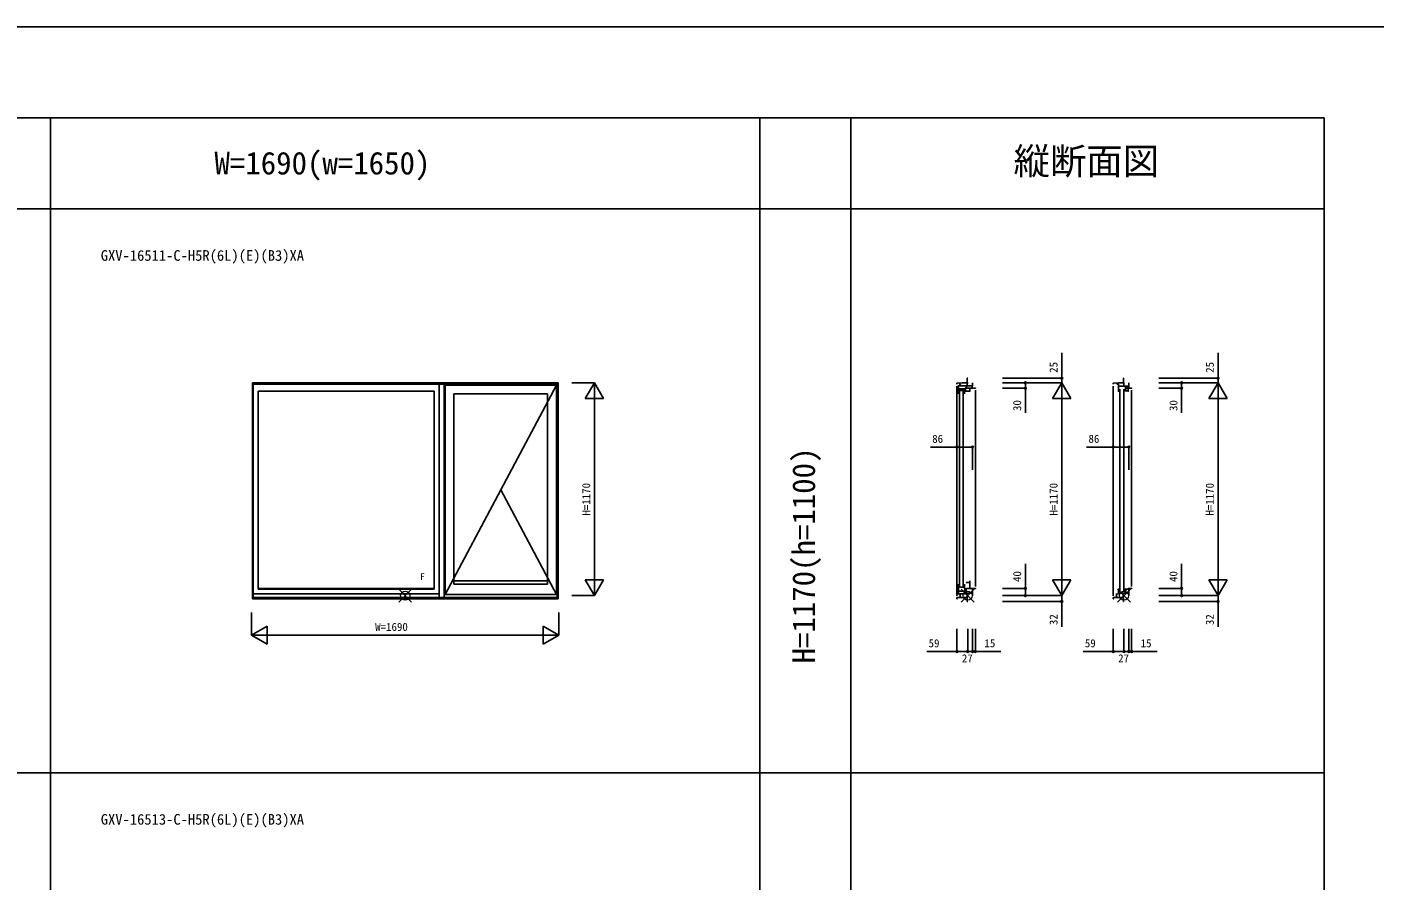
# Model space of a CAD drawing. Units: millimetres, scale not verified. Extents: x -13750 to 13750, y -10000 to 10000.
# Drawn here: x -5579 to 1825, y 5310 to 10000 of the extents above; entities that cross this region are included whole.
import ezdxf
from ezdxf.enums import TextEntityAlignment as Align

# ---------------------------------------------------------------- set-up
doc = ezdxf.new("R2010")
doc.units = ezdxf.units.MM
doc.header["$LTSCALE"] = 50
for name, color, linetype in [('0-0_0', 3, 'Continuous'), ('0-1_YKK_A1', 4, 'Continuous'), ('0-3_YKK_C1', 4, 'Continuous'), ('0-4_YKK_F1', 7, 'Continuous'), ('0-6_YKK_N1', 2, 'Continuous')]:
    doc.layers.add(name, color=color, linetype=linetype)
doc.layers.add('0-5_YKK_IN', color=1, linetype='Continuous', lineweight=18)
doc.styles.add('ＭＳ ゴシック', font='')
doc.styles.get('ＭＳ ゴシック').set_extended_font_data('MS Gothic')

msp = doc.modelspace()

# ---------------------------------------------------------------- linework, layer by layer
at = {"layer": '0-1_YKK_A1'}
for p, q in [((-4340, 8043.5), (-2660, 8043.5)), ((-4340, 8043.5), (-4340, 6856.5)), ((-4336, 8043.5), (-4336, 6856.5)), ((-4336, 8042), (-2664, 8042)), ((-4336, 8036), (-2664, 8036)), ((-3341, 7997.5), (-4309, 7997.5)), ((-4309, 7997.5), (-4309, 6909.5)), ((-3341, 7997.5), (-3341, 6909.5)), ((-3314, 6862.5), (-3314, 8036)), ((-3286, 6862.5), (-3286, 8036)), ((-2669, 8031), (-3281, 8031)), ((-3281, 6879.01), (-3281, 8031)), ((-2669, 8031), (-3281, 6879.01)), ((-2669, 6879.01), (-2669, 8031)), ((-2664, 8043.5), (-2664, 6856.5)), ((-2660, 8043.5), (-2660, 6856.5)), ((-3233, 7983), (-2717, 7983)), ((-3233, 7983), (-3233, 6937)), ((-2717, 7983), (-2717, 6937)), ((-2669, 6879.01), (-2975, 7455)), ((-4309, 6913.5), (-3341, 6913.5)), ((-4309, 6909.5), (-3341, 6909.5)), ((-3233, 6954), (-2717, 6954)), ((-3233, 6937), (-2717, 6937)), ((-2660, 6856.5), (-4340, 6856.5)), ((-3314, 6883.5), (-4336, 6883.5)), ((-2664, 6862.5), (-4336, 6862.5)), ((-3281, 6879.01), (-2669, 6879.01))]:
    msp.add_line(p, q, dxfattribs=at)
at = {"layer": '0-3_YKK_C1'}
for p, q in [((-467.42, 8026), (-467.42, 6872.51)), ((-458.92, 8031), (-458.92, 7983)), ((-458.92, 8000.5), (-423.92, 8000.5)), ((-451.92, 8042.81), (-451.92, 8031.5)), ((-420.62, 8027), (-420.62, 8024)), ((-394.92, 7997.5), (-419.92, 7997.5)), ((-414.42, 8013.5), (-414.42, 8027)), ((-408.42, 8055.85), (-410.42, 8055.85)), ((-396.72, 8013.5), (-396.72, 7997.5)), ((-383.92, 8013.5), (-383.92, 8027)), ((-366.42, 8003.5), (-366.42, 6923.51)), ((391.42, 8042), (391.42, 8036)), ((391.42, 8042), (391.42, 8036)), ((391.42, 8026), (391.42, 6872.51)), ((412.02, 8037.89), (412.02, 8039.11)), ((412.83, 8043.12), (412.83, 8041.17)), ((420.42, 8035.3), (415.21, 8035.3)), ((420.42, 8007), (424.42, 8007)), ((424.42, 8004.5), (424.42, 8007)), ((424.42, 7997.5), (424.42, 8000.5)), ((427.42, 6897.5), (427.42, 8009.5)), ((449.22, 8009.5), (449.22, 6897.5)), ((449.32, 8024.5), (449.32, 8043.5)), ((457.42, 8015), (460.92, 8015)), ((458.02, 8024.5), (458.02, 8018)), ((471.17, 8018.56), (458.92, 8008.27)), ((458.92, 8015), (458.92, 7999)), ((460.92, 8015), (460.92, 8019.87)), ((471.07, 8018.17), (470.82, 8017.73)), ((472.92, 8024.5), (472.92, 8017)), ((476.72, 8024.5), (476.72, 8013.5)), ((492.32, 8003.5), (492.32, 6923.5)), ((-454.32, 7995), (-454.32, 6925)), ((-432.52, 7995), (-432.52, 6925)), ((-458.92, 6937), (-458.92, 6879.01)), ((-458.92, 6919.5), (-426.42, 6919.5)), ((-423.92, 6899), (-458.92, 6899)), ((-426.42, 6913.5), (-426.42, 6937)), ((-417.42, 6913.5), (-417.42, 6886.51)), ((-416.92, 6946), (-396.92, 6946)), ((-396.92, 6954), (-396.92, 6913.5)), ((-381.42, 6913.5), (-381.42, 6873.51)), ((424.42, 6900), (420.42, 6900)), ((424.42, 6909.5), (424.42, 6906.5)), ((424.42, 6902.5), (424.42, 6900)), ((446.62, 6886.5), (446.62, 6861.5)), ((457.02, 6886.5), (477.42, 6886.5)), ((459.92, 6899.5), (459.92, 6909.5)), ((477.41, 6886.5), (477.41, 6873.51)), ((477.42, 6894.5), (477.42, 6909.5)), ((-408.42, 6858.16), (-410.42, 6858.16)), ((391.42, 6862.51), (391.42, 6862.5)), ((446.62, 6861.5), (448.42, 6861.5)), ((448.42, 6858.15), (450.42, 6858.15))]:
    msp.add_line(p, q, dxfattribs=at)
for points in [[(-406.42, 8043.5), (-438.79, 8043.5), (-467.42, 8042), (-467.42, 8036)], [(-458.92, 8011), (-423.92, 8011), (-423.92, 7996.5), (-426.42, 7996.5), (-426.42, 7983)], [(-381.42, 8043.5), (-381.42, 8027), (-451.92, 8027), (-451.92, 8029)], [(-451.92, 8033.6), (-448.52, 8033.6), (-448.52, 8027)], [(-366.42, 8016), (-366.42, 8013.5), (-419.92, 8013.5)], [(-416.12, 8016), (-419.92, 8016), (-419.92, 7997.5)], [(-408.42, 8068.5), (-410.42, 8068.5), (-410.42, 8027)], [(391.42, 8042), (420.04, 8043.5), (452.46, 8043.5)], [(420.42, 8024.5), (477.42, 8024.5), (477.42, 8043.5)], [(420.42, 8035.3), (420.42, 7997.5), (424.42, 7997.5)], [(448.42, 8043.5), (448.42, 8068.5), (450.42, 8068.5)], [(454.42, 8003), (454.42, 7999), (472.92, 7999), (472.92, 7996.56), (473.77, 7996.35), (474.42, 7999), (474.42, 8014.5), (472.72, 8014.5), (472.72, 8017)], [(459.02, 8017), (460.2, 8017), (460.64, 8017.76), (460.44, 8018.1)], [(462.42, 8020.5), (461.42, 8020.5), (459.69, 8018.34)], [(471.07, 8018.17), (471.25, 8018.85), (470.32, 8020.5)], [(472.92, 8017), (470.82, 8017), (470.82, 8017.72)], [(492.42, 8016), (492.42, 8013.5), (474.42, 8013.5)], [(476.72, 8020), (475.52, 8020), (475.52, 8024.5)], [(-451.92, 6881.01), (-451.92, 6883.01), (-420.62, 6883.01), (-420.62, 6886.51), (-381.42, 6886.51)], [(-426.42, 6913.5), (-423.92, 6913.5), (-423.92, 6899.01)], [(-417.42, 6913.5), (-366.42, 6913.5), (-366.42, 6911)], [(-408.42, 6841.51), (-410.42, 6841.51), (-410.42, 6861.51), (-411.32, 6861.51), (-411.32, 6886.51)], [(424.42, 6909.5), (420.42, 6909.5), (420.42, 6883.5), (417.02, 6883.5), (409.42, 6882.3), (409.42, 6863.01), (391.42, 6862.5), (391.42, 6856.5), (394.02, 6856.5)], [(420.42, 6886.5), (457.02, 6886.5), (457.02, 6899.5)], [(454.42, 6905.5), (454.42, 6909.5), (477.42, 6909.5)], [(459.92, 6899.5), (454.42, 6899.5), (454.42, 6902.5)], [(459.22, 6893.3), (459.22, 6889.3), (461.92, 6889.3), (461.92, 6886.5)], [(474.92, 6909.5), (474.92, 6913.5), (492.42, 6913.5), (492.42, 6911)], [(477.42, 6894.5), (476.42, 6894.5), (476.42, 6886.5)], [(-464.42, 6856.51), (-467.42, 6856.51), (-467.42, 6862.51), (-449.42, 6863.01), (-449.42, 6883.01)], [(-449.42, 6876.41), (-451.92, 6876.41), (-451.92, 6878.51)], [(-411.32, 6863.61), (-423.95, 6863.61), (-433.49, 6863.11), (-449.42, 6863.11)], [(409.42, 6863.1), (425.34, 6863.1), (434.88, 6863.6), (446.62, 6863.6)], [(448.42, 6861.5), (448.42, 6841.5), (450.42, 6841.5)]]:
    msp.add_lwpolyline(points, dxfattribs=at)
for centre, radius, start, end in [((414.02, 8039.11), 2, 136.78964, 180), ((414.02, 8037.89), 2, 180, 217.50186), ((415.21, 8038.8), 3.5, 217.50188, 270), ((411.83, 8041.17), 1, 316.78966, 0.43328), ((459.02, 8018), 1, 180.00001, 269.99999)]:
    msp.add_arc(centre, radius, start, end, dxfattribs=at)
at = {"layer": '0-4_YKK_F1'}
for p, q in [((-13750, 10000), (13750, 10000)), ((-13750, 9500), (1550, 9500)), ((-5450, -137.5), (-5450, 9500)), ((-1550, -137.5), (-1550, 9500)), ((-1050, -137.5), (-1050, 9500)), ((1550, -137.5), (1550, 9500)), ((-13750, 9000), (1550, 9000)), ((-13750, 5900), (1550, 5900))]:
    msp.add_line(p, q, dxfattribs=at)
at = {"layer": '0-5_YKK_IN'}
for p, q in [((-3535.36, 6908.86), (-3464.64, 6838.15)), ((-3535.36, 6838.15), (-3464.64, 6908.86)), ((-373.06, 6838.15), (-443.77, 6908.86)), ((-373.06, 6908.86), (-443.77, 6838.15)), ((415.06, 6908.86), (485.77, 6838.15)), ((415.06, 6838.15), (485.77, 6908.86))]:
    msp.add_line(p, q, dxfattribs=at)
for centre in [(-3500, 6873.5), (-408.41, 6873.5), (450.42, 6873.5)]:
    msp.add_circle(centre, 25, dxfattribs=at)
at = {"layer": '0-6_YKK_N1'}
for p, q in [((-2585, 8043.5), (-2460, 8043.5)), ((-2460, 8043.5), (-2510, 7956.9)), ((-2460, 6873.5), (-2460, 8043.5)), ((-2460, 8043.5), (-2410, 7956.9)), ((-216.42, 8068.5), (108.58, 8068.5)), ((-216.42, 8013.5), (-91.42, 8013.5)), ((108.58, 8043.5), (58.58, 7956.9)), ((108.58, 6873.5), (108.58, 8043.5)), ((108.58, 8043.5), (158.58, 7956.9)), ((642.42, 8068.5), (967.42, 8068.5)), ((642.42, 8013.5), (767.42, 8013.5)), ((967.42, 8043.5), (917.42, 7956.9)), ((967.42, 6873.5), (967.42, 8043.5)), ((967.42, 8043.5), (1017.42, 7956.9)), ((-2510, 7956.9), (-2410, 7956.9)), ((58.58, 7956.9), (158.58, 7956.9)), ((917.42, 7956.9), (1017.42, 7956.9)), ((-467.42, 7565.58), (-467.42, 7690.58)), ((-381.42, 7565.58), (-381.42, 7690.58)), ((391.42, 7565.58), (391.42, 7690.58)), ((477.42, 7565.58), (477.42, 7690.58)), ((-2460, 6873.5), (-2510, 6960.1)), ((-2410, 6960.1), (-2510, 6960.1)), ((-2460, 6873.5), (-2410, 6960.1)), ((108.58, 6873.5), (58.58, 6960.1)), ((158.58, 6960.1), (58.58, 6960.1)), ((108.58, 6873.5), (158.58, 6960.1)), ((967.42, 6873.5), (917.42, 6960.1)), ((1017.42, 6960.1), (917.42, 6960.1)), ((967.42, 6873.5), (1017.42, 6960.1)), ((-216.42, 6913.5), (-91.42, 6913.5)), ((642.42, 6913.5), (767.42, 6913.5)), ((-2585, 6873.5), (-2460, 6873.5)), ((-216.42, 6841.5), (108.58, 6841.5)), ((642.42, 6841.5), (967.42, 6841.5)), ((-4345, 6781.5), (-4345, 6656.5)), ((-2655, 6781.5), (-2655, 6656.5)), ((-4345, 6656.5), (-4258.4, 6706.5)), ((-4258.4, 6606.5), (-4258.4, 6706.5)), ((-2655, 6656.5), (-2741.6, 6706.5)), ((-2741.6, 6706.5), (-2741.6, 6606.5)), ((-467.42, 6691.51), (-467.42, 6566.51)), ((-408.42, 6691.51), (-408.42, 6566.51)), ((391.42, 6691.5), (391.42, 6566.5)), ((450.42, 6691.5), (450.42, 6566.5)), ((-4345, 6656.5), (-2655, 6656.5)), ((-4345, 6656.5), (-4258.4, 6606.5)), ((-2655, 6656.5), (-2741.6, 6606.5)), ((-381.42, 6566.51), (-366.42, 6566.51)), ((477.42, 6566.5), (492.42, 6566.5))]:
    msp.add_line(p, q, dxfattribs=at)
for points in [[(-216.42, 8043.5), (108.58, 8043.5), (108.58, 8068.5), (108.58, 8208.5)], [(642.42, 8043.5), (967.42, 8043.5), (967.42, 8068.5), (967.42, 8208.5)], [(-91.42, 8043.5), (-91.42, 8013.5), (-91.42, 7878.5)], [(767.42, 8043.5), (767.42, 8013.5), (767.42, 7878.5)], [(-381.42, 7690.58), (-467.42, 7690.58), (-613.42, 7690.58)], [(477.42, 7690.58), (391.42, 7690.58), (245.42, 7690.58)], [(-91.42, 6873.5), (-91.42, 6913.5), (-91.42, 7048.5)], [(767.42, 6873.5), (767.42, 6913.5), (767.42, 7048.5)], [(-216.42, 6873.5), (108.58, 6873.5), (108.58, 6841.5), (108.58, 6701.5)], [(642.42, 6873.5), (967.42, 6873.5), (967.42, 6841.5), (967.42, 6701.5)], [(-381.42, 6691.51), (-381.42, 6566.51), (-408.42, 6566.51)], [(-366.42, 6691.51), (-366.42, 6566.51), (-226.42, 6566.51)], [(477.42, 6691.5), (477.42, 6566.5), (450.42, 6566.5)], [(492.42, 6691.5), (492.42, 6566.5), (632.42, 6566.5)], [(-408.42, 6566.51), (-467.42, 6566.51), (-633.42, 6566.51)], [(450.42, 6566.5), (391.42, 6566.5), (225.42, 6566.5)]]:
    msp.add_lwpolyline(points, dxfattribs=at)
for centre in [(108.58, 8068.5), (967.42, 8068.5), (-91.42, 8043.5), (-91.42, 8013.5), (767.42, 8043.5), (767.42, 8013.5), (-467.42, 7690.58), (-381.42, 7690.58), (391.42, 7690.58), (477.42, 7690.58), (-91.42, 6913.5), (767.42, 6913.5), (-91.42, 6873.5), (108.58, 6841.5), (767.42, 6873.5), (967.42, 6841.5), (-467.42, 6566.51), (-408.42, 6566.51), (-381.42, 6566.51), (-366.42, 6566.51), (391.42, 6566.5), (450.42, 6566.5), (477.42, 6566.5), (492.42, 6566.5)]:
    msp.add_circle(centre, 5, dxfattribs=at)

# ---------------------------------------------------------------- texts
at = {"layer": '0-0_0', "style": 'ＭＳ ゴシック'}
for s, height, p in [('縦断面図', 146.6, (-156.42, 9144.81)), ('W=1690(w=1650)', 124.6, (-4548.33, 9151.63))]:
    msp.add_text(s, height=height, dxfattribs=at).set_placement(p, align=Align.BOTTOM_LEFT)
at = {"layer": '0-0_0', "color": 7, "style": 'ＭＳ ゴシック'}
for s, p in [('GXV-16511-C-H5R(6L)(E)(B3)XA', (-5173.07, 8696.78)), ('GXV-16513-C-H5R(6L)(E)(B3)XA', (-5173.07, 5596.78))]:
    msp.add_text(s, height=58.65, dxfattribs=at).set_placement(p, align=Align.BOTTOM_LEFT)
at = {"layer": '0-0_0', "style": 'ＭＳ ゴシック'}
msp.add_text('H=1170(h=1100)', height=124.6, rotation=90, dxfattribs=at).set_placement((-1210.05, 6500.83), align=Align.BOTTOM_LEFT)
at = {"layer": '0-1_YKK_A1', "style": 'ＭＳ ゴシック'}
msp.add_text('F', height=36.66, dxfattribs=at).set_placement((-3417.66, 6948.89), align=Align.BOTTOM_LEFT)
at = {"layer": '0-6_YKK_N1', "style": 'ＭＳ ゴシック'}
for s, p in [('25', (98.58, 8098.5)), ('25', (957.42, 8098.5)), ('30', (-101.42, 7888.5)), ('30', (757.42, 7888.5)), ('H=1170', (-2470, 7313.5)), ('H=1170', (98.58, 7313.5)), ('H=1170', (957.42, 7313.5)), ('40', (-101.42, 6948.5)), ('40', (757.42, 6948.5)), ('32', (98.58, 6711.5)), ('32', (957.42, 6711.5))]:
    msp.add_text(s, height=43.99, rotation=90, dxfattribs=at).set_placement(p, align=Align.BOTTOM_LEFT)
for s, p in [('86', (-603.42, 7700.58)), ('86', (255.42, 7700.58)), ('W=1690', (-3665, 6666.5)), ('59', (-623.42, 6576.51)), ('15', (-316.42, 6576.51)), ('59', (235.42, 6576.5)), ('15', (542.42, 6576.5)), ('27', (-440.52, 6493.7)), ('27', (418.32, 6493.69))]:
    msp.add_text(s, height=43.99, dxfattribs=at).set_placement(p, align=Align.BOTTOM_LEFT)

doc.saveas('drawing.dxf')
